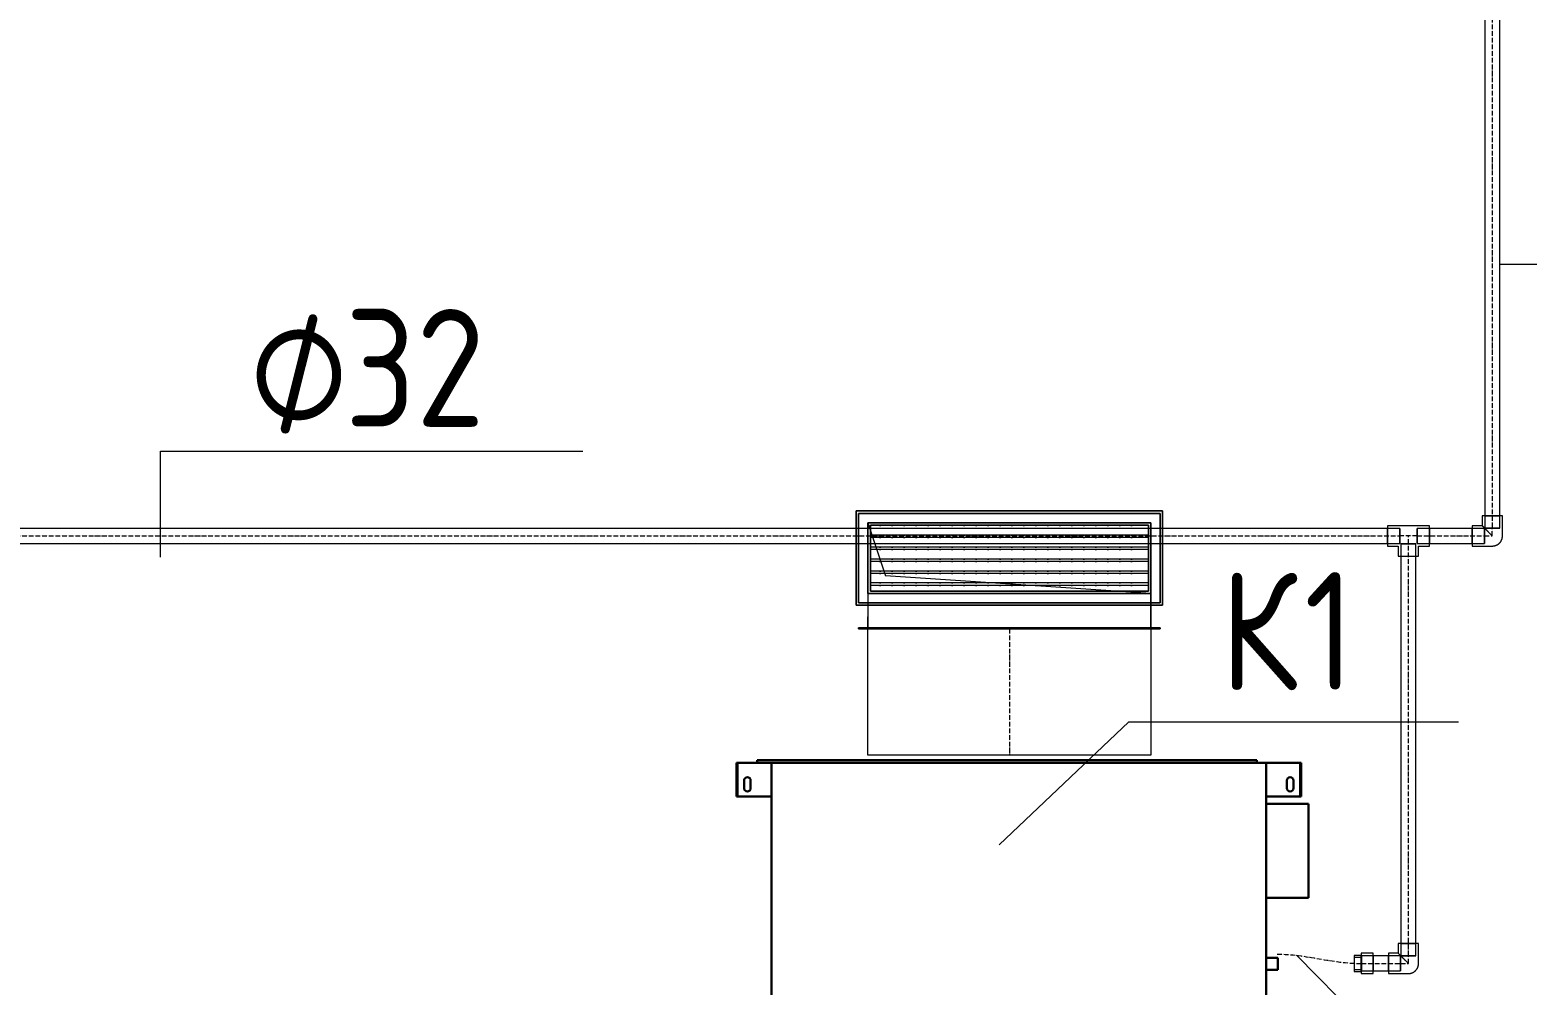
# Model space of a CAD drawing. Header units: millimetres. Extents: x -88595 to 880822, y -1054509 to -148035.
# Drawn here: x 190598 to 193776, y -244491 to -242463 of the extents above; entities that cross this region are included whole.
import ezdxf

# ---------------------------------------------------------------- set-up
doc = ezdxf.new("R2010")
doc.units = ezdxf.units.MM
doc.linetypes.add('$0$ADSK_Осевая', pattern=[14, 10, -2, 0, -2])
doc.linetypes.add('$3$ADSK_Осевая', pattern=[14, 10, -2, 0, -2])
for name, color, linetype, lineweight in [('Аннотация', 7, 'Continuous', 20), ('Воздуховоды', 7, 'Continuous', 18), ('Марки', 7, 'Continuous', 20), ('Оборудование', 7, 'Continuous', 18), ('Трубопровод', 7, 'Continuous', 18), ('Трубопроводы', 7, 'Continuous', 18)]:
    doc.layers.add(name, color=color, linetype=linetype, lineweight=lineweight)
doc.styles.add('$0$GOST Common_10', font='GOST_Common.ttf', dxfattribs={"width": 0.9, "height": 250})
doc.styles.add('$1$GOST Common', font='GOST_Common.ttf', dxfattribs={"width": 0.9, "height": 250})

# ---------------------------------------------------------------- blocks, each defined once
blk = doc.blocks.new('$0$ADSK_Канальный блок кондиционера1 - AD242MJERAB-3267365-В_Координация_1 этаж ОВ3')
at = {"layer": 'Оборудование', "color": 150, "lineweight": 30, "true_color": 0x0080ff}
for p, q in [((-599, 0), (-599, -72)), ((-597, 0), (-599, 0)), ((-597, 0), (-599, 0)), ((-599, 0), (-599, -72)), ((-597, 0), (-596, 0)), ((-597, 0), (-525, 0)), ((-597, 0), (-597, -72)), ((-525, 0), (-596, 0)), ((505, 5), (-555, 5)), ((-555, 5), (505, 5)), ((-555, 5), (-555, 0)), ((-555, 5), (-555, 0)), ((505, 0), (-555, 0)), ((-555, 0), (505, 0)), ((525, 0), (-525, 0)), ((-525, 0), (525, 0)), ((-525, 0), (-525, -697)), ((-525, 0), (-525, -697)), ((-525, -72), (-525, 0)), ((-525, 0), (-525, -72)), ((505, 0), (505, 5)), ((505, 5), (505, 0)), ((525, -697), (525, 0)), ((525, 0), (525, -697)), ((525, 0), (597, 0)), ((596, 0), (525, 0)), ((525, -72), (525, 0)), ((525, 0), (525, -72)), ((596, 0), (597, 0)), ((599, 0), (597, 0)), ((599, 0), (597, 0)), ((597, 0), (597, -72)), ((599, -72), (599, 0)), ((599, 0), (599, -72)), ((-583, -54), (-583, -38)), ((-583, -38), (-583, -54)), ((-569, -38), (-569, -54)), ((-569, -54), (-569, -38)), ((569, -38), (569, -54)), ((569, -54), (569, -38)), ((583, -54), (583, -38)), ((583, -38), (583, -54)), ((-599, -72), (-597, -72)), ((-599, -72), (-597, -72)), ((-525, -72), (-597, -72)), ((-596, -72), (-597, -72)), ((-596, -72), (-525, -72)), ((525, -72), (596, -72)), ((597, -72), (525, -72)), ((615, -87), (525, -87)), ((525, -87), (525, -287)), ((525, -287), (525, -87)), ((525, -87), (615, -87)), ((597, -72), (596, -72)), ((597, -72), (599, -72)), ((597, -72), (599, -72)), ((615, -287), (615, -87)), ((615, -87), (615, -287)), ((525, -287), (615, -287)), ((615, -287), (525, -287)), ((550, -414.5), (525, -414.5)), ((525, -414.5), (525, -439.5)), ((525, -414.5), (525, -439.5)), ((525, -439.5), (550, -439.5)), ((550, -439.5), (550, -414.5)), ((550, -439.5), (550, -414.5)), ((582, -506.25), (525, -506.25)), ((525, -506.25), (525, -515.75)), ((525, -506.25), (525, -515.75)), ((582, -515.75), (582, -506.25)), ((582, -515.75), (582, -506.25)), ((525, -515.75), (582, -515.75)), ((582, -573.06), (525, -573.06)), ((525, -573.06), (525, -588.94)), ((525, -573.06), (525, -588.94)), ((525, -588.94), (582, -588.94)), ((582, -588.94), (582, -573.06)), ((582, -588.94), (582, -573.06)), ((-599, -645), (-599, -697)), ((-597, -645), (-599, -645)), ((-597, -645), (-599, -645)), ((-599, -645), (-599, -697)), ((-597, -645), (-596, -645)), ((-597, -645), (-525, -645)), ((-597, -645), (-597, -697)), ((-525, -645), (-596, -645)), ((-583, -679), (-583, -663)), ((-583, -663), (-583, -679)), ((-569, -663), (-569, -679)), ((-569, -679), (-569, -663)), ((-525, -645), (-525, -697)), ((-525, -697), (-525, -645)), ((525, -645), (597, -645)), ((596, -645), (525, -645)), ((525, -645), (525, -697)), ((525, -697), (525, -645)), ((569, -663), (569, -679)), ((569, -679), (569, -663)), ((583, -679), (583, -663)), ((583, -663), (583, -679)), ((596, -645), (597, -645)), ((599, -645), (597, -645)), ((599, -645), (597, -645)), ((597, -645), (597, -697)), ((599, -697), (599, -645)), ((599, -645), (599, -697)), ((-599, -697), (-597, -697)), ((-599, -697), (-597, -697)), ((-525, -697), (-597, -697)), ((-596, -697), (-597, -697)), ((-596, -697), (-525, -697)), ((505, -697), (-555, -697)), ((-555, -697), (505, -697)), ((-555, -697), (-555, -720)), ((-555, -697), (-555, -720)), ((525, -697), (-525, -697)), ((-525, -697), (525, -697)), ((505, -720), (505, -697)), ((505, -697), (505, -720)), ((525, -697), (596, -697)), ((597, -697), (525, -697)), ((597, -697), (596, -697)), ((597, -697), (599, -697)), ((597, -697), (599, -697)), ((505, -720), (-555, -720)), ((-555, -720), (505, -720))]:
    blk.add_line(p, q, dxfattribs=at)
for centre, start, end in [((-576, -38), 360, 180), ((-576, -38), 360, 180), ((576, -38), 0, 180), ((576, -38), 0, 180), ((-576, -54), 180, 0), ((-576, -54), 180, 360), ((576, -54), 180, 360), ((576, -54), 180, 0), ((-576, -663), 0, 180), ((-576, -663), 0, 180), ((576, -663), 0, 180), ((576, -663), 0, 180), ((-576, -679), 180, 0), ((-576, -679), 180, 0), ((576, -679), 180, 0), ((576, -679), 180, 0)]:
    blk.add_arc(centre, 7, start, end, dxfattribs=at)
blk = doc.blocks.new('$0$ADSK_Полипропилен_Отвод - Универсальный-3258870-В_Координация_1 этаж ОВ3')
at = {"layer": 'Трубопроводы', "color": 24, "true_color": 0xa52900}
for p, q in [((-21.5, 42.5), (-21.5, 21.5)), ((21.5, 42.5), (-21.5, 42.5)), ((21.5, 42.5), (-21.5, 42.5)), ((-16, 42.5), (-16, 16.5)), ((-16, 42.5), (0, 42.5)), ((0, 42.5), (16, 42.5)), ((16, 16.5), (16, 42.5)), ((21.5, 0), (21.5, 42.5)), ((-21.5, 21.5), (-42.5, 21.5)), ((-42.5, 21.5), (-42.5, -21.5)), ((-42.5, 21.5), (-42.5, -21.5)), ((-16.5, 16), (-42.5, 16)), ((-42.5, 0), (-42.5, 16)), ((-16.5, 16), (-16.5, 0)), ((-16.5, 0), (-16.5, -16)), ((0, 16.5), (-16, 16.5)), ((16, 16.5), (0, 16.5)), ((-42.5, -16), (-42.5, 0)), ((-42.5, -16), (-16.5, -16)), ((-42.5, -21.5), (0, -21.5))]:
    blk.add_line(p, q, dxfattribs=at)
at = {"layer": 'Трубопроводы', "color": 24, "true_color": 0xa52900, "flags": 128}
blk.add_lwpolyline([(0, -21.5), (0.9, -21.5), (1.7, -21.4), (2.6, -21.3), (3.4, -21.2), (4.3, -21.1), (5.1, -20.9), (5.9, -20.7), (6.8, -20.4), (7.6, -20.1), (8.4, -19.8), (9.2, -19.5), (9.9, -19.1), (10.7, -18.7), (11.4, -18.2), (12.1, -17.7), (12.8, -17.2), (13.5, -16.7), (14.2, -16.2), (14.8, -15.6), (15.4, -15), (16, -14.4), (16.6, -13.7), (17.1, -13), (17.6, -12.3), (18.1, -11.6), (18.5, -10.9), (19, -10.1), (19.4, -9.4), (19.7, -8.6), (20, -7.8), (20.3, -7), (20.6, -6.2), (20.8, -5.3), (21, -4.5), (21.2, -3.7), (21.3, -2.8), (21.4, -1.9), (21.5, -1.1), (21.5, -0.2), (21.5, 0)], dxfattribs=at)
at = {"layer": 'Трубопроводы', "color": 24, "true_color": 0xa52900}
for points, knots in [([(0, 0), (-1.2, 1.2), (-3.6, 3.6), (-6.6, 6.6), (-8.9, 8.9), (-10.6, 10.6), (-12, 12), (-13.1, 13.1), (-13.9, 13.9), (-14.6, 14.6), (-15.4, 15.4), (-16.1, 16.1), (-16.8, 16.8), (-17.5, 17.5), (-18.1, 18.1), (-18.7, 18.7), (-19.2, 19.2), (-19.7, 19.7), (-20.3, 20.3), (-20.9, 20.9), (-21.4, 21.4), (-21.5, 21.5), (-21.5, 21.5)], [0, 0, 0, 0, 0.125, 0.25, 0.3125, 0.375, 0.4375, 0.46875, 0.5, 0.53125, 0.5625, 0.59375, 0.625, 0.65625, 0.6875, 0.71875, 0.75, 0.78125, 0.8125, 0.875, 0.9375, 1, 1, 1, 1]), ([(-21.5, 21.5), (-21.5, 21.5), (-21.4, 21.4), (-20.9, 20.9), (-20.3, 20.3), (-19.7, 19.7), (-19.2, 19.2), (-18.7, 18.7), (-18.1, 18.1), (-17.5, 17.5), (-16.8, 16.8), (-16.1, 16.1), (-15.4, 15.4), (-14.6, 14.6), (-13.9, 13.9), (-13.1, 13.1), (-12, 12), (-10.6, 10.6), (-8.9, 8.9), (-6.6, 6.6), (-3.6, 3.6), (-1.2, 1.2), (0, 0)], [0, 0, 0, 0, 0.0625, 0.125, 0.1875, 0.21875, 0.25, 0.28125, 0.3125, 0.34375, 0.375, 0.40625, 0.4375, 0.46875, 0.5, 0.53125, 0.5625, 0.625, 0.6875, 0.75, 0.875, 1, 1, 1, 1])]:
    blk.add_open_spline(points, degree=3, knots=knots, dxfattribs=at)
blk = doc.blocks.new('$0$ADSK_Решетка вентиляционная жалюзийная_Приточная2 - Решетка приточная_Однорядная-V52-В_Координация_1 этаж ОВ3')
at = {"layer": 'Воздуховоды', "lineweight": 9, "true_color": 0xffffff}
h = blk.add_hatch(dxfattribs=at)
h.set_pattern_fill('FP_25', style=0, pattern_type=2)
h.set_pattern_definition([(180, (-9704.85, 19298.393), (3e-15, 25.4), [25.4, 0, 0, 0]), (180, (-9704.85, 19303.473), (3e-15, 25.4), [25.4, 0, 0, 0])])
h.paths.add_polyline_path([(-9409.9, 19218.2), (-9409.9, 19358.2), (-9999.9, 19358.2), (-9999.9, 19218.2)])
at = {"layer": 'Воздуховоды', "color": 140, "true_color": 0x1bb3e4}
for p, q in [((-10029.9, 19188.2), (-10029.9, 19388.2)), ((-10029.9, 19388.2), (-9379.9, 19388.2)), ((-9379.9, 19388.2), (-10029.9, 19388.2)), ((-10029.9, 19388.2), (-10029.9, 19188.2)), ((-9379.9, 19388.2), (-9379.9, 19188.2)), ((-9379.9, 19188.2), (-9379.9, 19388.2)), ((-10004.9, 19213.2), (-10004.9, 19363.2)), ((-10004.9, 19363.2), (-9404.9, 19363.2)), ((-9404.9, 19363.2), (-10004.9, 19363.2)), ((-10004.9, 19363.2), (-10004.9, 19213.2)), ((-9409.9, 19358.2), (-9999.9, 19358.2)), ((-9999.9, 19358.2), (-9999.9, 19218.2)), ((-9999.9, 19218.2), (-9999.9, 19358.2)), ((-9999.9, 19358.2), (-9409.9, 19358.2)), ((-9999.9, 19218.2), (-9999.9, 19358.2)), ((-9999.9, 19358.2), (-9409.9, 19358.2)), ((-9409.9, 19358.2), (-9999.9, 19358.2)), ((-9999.9, 19358.2), (-9999.9, 19218.2)), ((-9409.9, 19218.2), (-9409.9, 19358.2)), ((-9409.9, 19358.2), (-9409.9, 19218.2)), ((-9409.9, 19358.2), (-9409.9, 19218.2)), ((-9409.9, 19218.2), (-9409.9, 19358.2)), ((-9404.9, 19363.2), (-9404.9, 19213.2)), ((-9404.9, 19213.2), (-9404.9, 19363.2)), ((-9404.9, 19213.2), (-10004.9, 19213.2)), ((-10004.9, 19213.2), (-9404.9, 19213.2)), ((-9999.9, 19218.2), (-9409.9, 19218.2)), ((-9409.9, 19218.2), (-9999.9, 19218.2)), ((-9409.9, 19218.2), (-9999.9, 19218.2)), ((-9999.9, 19218.2), (-9409.9, 19218.2)), ((-9379.9, 19188.2), (-10029.9, 19188.2)), ((-10029.9, 19188.2), (-9379.9, 19188.2))]:
    blk.add_line(p, q, dxfattribs=at)
blk = doc.blocks.new('$0$ADSK_Отвод_Прямоугольный1 - Стандарт-4055406-В_Координация_1 этаж ОВ3')
at = {"layer": 'Воздуховоды', "color": 140, "true_color": 0x1bb3e4}
for p, q in [((-5479.9, 19383.2), (-6119.9, 19383.2)), ((-6119.9, 19383.2), (-6119.9, 19193.2)), ((-6119.9, 19193.2), (-6119.9, 19383.2)), ((-6119.9, 19383.2), (-5479.9, 19383.2)), ((-5479.9, 19193.2), (-5479.9, 19383.2)), ((-5479.9, 19383.2), (-5479.9, 19193.2)), ((-5499.9, 19363.2), (-6099.9, 19363.2)), ((-6099.9, 19363.2), (-6099.9, 19163.2)), ((-6099.9, 19363.2), (-6099.9, 19213.2)), ((-6099.9, 19363.2), (-5499.9, 19363.2)), ((-6099.9, 19213.2), (-6099.9, 19363.2)), ((-6099.9, 19363.2), (-5499.9, 19363.2)), ((-5499.9, 19363.2), (-6099.9, 19363.2)), ((-6099.9, 19363.2), (-6099.9, 19213.2)), ((-5499.9, 19363.2), (-5499.9, 19163.2)), ((-5499.9, 19213.2), (-5499.9, 19363.2)), ((-5499.9, 19363.2), (-5499.9, 19213.2)), ((-5499.9, 19213.2), (-5499.9, 19363.2)), ((-6119.9, 19193.2), (-5479.9, 19193.2)), ((-5479.9, 19193.2), (-6119.9, 19193.2)), ((-6099.9, 19213.2), (-6099.9, 19163.2)), ((-5499.9, 19213.2), (-6099.9, 19213.2)), ((-5499.9, 19213.2), (-6099.9, 19213.2)), ((-6099.9, 19213.2), (-5499.9, 19213.2)), ((-5499.9, 19163.2), (-5499.9, 19213.2)), ((-6099.9, 19163.2), (-6099.9, 19138.2)), ((-6099.9, 19138.2), (-6099.9, 19163.2)), ((-5499.9, 19163.2), (-5499.9, 19138.2)), ((-5499.9, 19138.2), (-5499.9, 19163.2)), ((-5479.9, 19140.2), (-6119.9, 19140.2)), ((-6119.9, 19140.2), (-5479.9, 19140.2)), ((-6119.9, 19138.2), (-6119.9, 19140.2)), ((-6119.9, 19138.2), (-6119.9, 19140.2)), ((-5479.9, 19138.2), (-6119.9, 19138.2)), ((-6119.9, 19138.2), (-5479.9, 19138.2)), ((-5499.9, 19140.2), (-6099.9, 19140.2)), ((-6099.9, 19140.2), (-5499.9, 19140.2)), ((-6099.9, 19138.2), (-6099.9, 19140.2)), ((-6099.9, 19138.2), (-6099.9, 19140.2)), ((-5499.9, 19138.2), (-6099.9, 19138.2)), ((-6099.9, 19138.2), (-5499.9, 19138.2)), ((-5499.9, 19138.2), (-6099.9, 19138.2)), ((-6099.9, 19138.2), (-5499.9, 19138.2)), ((-5499.9, 19140.2), (-5499.9, 19138.2)), ((-5499.9, 19138.2), (-5499.9, 19140.2)), ((-5479.9, 19140.2), (-5479.9, 19138.2)), ((-5479.9, 19138.2), (-5479.9, 19140.2))]:
    blk.add_line(p, q, dxfattribs=at)
blk = doc.blocks.new('$0$ADSK_M_Оборудование1 - ADSK_Марка_15-3198495-В_Координация_1 этаж ОВ3')
at = {"layer": 'Марки'}
blk.add_line((-3.5, 0), (3.5, 0), dxfattribs=at)
blk = doc.blocks.new('$0$ADSK_M_Трубы - Диаметр_8-160846-В_Координация_1 этаж ОВ3')
at = {"layer": 'Марки'}
blk.add_line((0, 0), (8, 0), dxfattribs=at)

msp = doc.modelspace()

# ---------------------------------------------------------------- linework, layer by layer
at = {"layer": 'Аннотация'}
msp.add_line((193286, -244427.4), (194136.8, -245290.3), dxfattribs=at)
at = {"layer": 'Воздуховоды', "color": 140, "true_color": 0x1bb3e4}
for p, q in [((192976.8, -243509.5), (192376.8, -243509.5)), ((192376.8, -243509.5), (192376.8, -243659.5)), ((192376.8, -243509.5), (192414.3, -243622)), ((192976.8, -243659.5), (192976.8, -243509.5)), ((192976.8, -243659.5), (192414.3, -243622)), ((192376.8, -243659.5), (192976.8, -243659.5)), ((192976.8, -243734.5), (192376.8, -243734.5)), ((192376.8, -244002.5), (192376.8, -243734.5)), ((192976.8, -243734.5), (192976.8, -244002.5)), ((192976.8, -244002.5), (192376.8, -244002.5))]:
    msp.add_line(p, q, dxfattribs=at)
at = {"layer": 'Воздуховоды', "color": 140, "linetype": '$0$ADSK_Осевая', "true_color": 0x1bb3e4}
msp.add_line((192676.8, -243734.5), (192676.8, -244002.5), dxfattribs=at)
at = {"layer": 'Марки'}
for p, q in [((193716, -242960.9), (193866, -242960.9)), ((190875.5, -243357.5), (190971.9, -243357.5)), ((190875.5, -243582.6), (190875.5, -243357.5)), ((192655.4, -244192.9), (192930.3, -243932.1))]:
    msp.add_line(p, q, dxfattribs=at)
at = {"layer": 'Трубопровод', "color": 24, "true_color": 0xa52900}
for p, q in [((193685.8, -241563.5), (193685.8, -243520.9)), ((193717.8, -243520.9), (193717.8, -241563.5)), ((193505.2, -243521.4), (187761.9, -243521.4)), ((193505.2, -243553.4), (193505.2, -243521.4)), ((193685.3, -243521.4), (193542.2, -243521.4)), ((193542.2, -243521.4), (193542.2, -243553.4)), ((193685.3, -243553.4), (193685.3, -243521.4)), ((193685.8, -243520.9), (193717.8, -243520.9)), ((187761.9, -243553.4), (193505.2, -243553.4)), ((193507.7, -243554.4), (193507.7, -244428.5)), ((193539.7, -243554.4), (193507.7, -243554.4)), ((193539.7, -244428.5), (193539.7, -243554.4)), ((193542.2, -243553.4), (193685.3, -243553.4)), ((193507.2, -244429), (193424.2, -244429)), ((193424.2, -244429), (193424.2, -244461)), ((193507.2, -244461), (193507.2, -244429)), ((193507.7, -244428.5), (193539.7, -244428.5)), ((193424.2, -244461), (193507.2, -244461))]:
    msp.add_line(p, q, dxfattribs=at)
at = {"layer": 'Трубопровод', "color": 24, "linetype": '$0$ADSK_Осевая', "true_color": 0xa52900}
for p, q in [((193701.8, -241563.5), (193701.8, -243520.9)), ((193701.8, -241563.5), (193701.8, -243520.9)), ((187761.9, -243537.4), (193505.2, -243537.4)), ((187761.9, -243537.4), (193505.2, -243537.4)), ((193523.7, -244428.5), (193523.7, -243554.4)), ((193523.7, -244428.5), (193523.7, -243554.4)), ((193542.2, -243537.4), (193685.3, -243537.4)), ((193542.2, -243537.4), (193685.3, -243537.4)), ((193424.2, -244445), (193507.2, -244445)), ((193424.2, -244445), (193507.2, -244445))]:
    msp.add_line(p, q, dxfattribs=at)
at = {"layer": 'Трубопроводы', "color": 24, "true_color": 0xa52900}
for p, q in [((193505.2, -243515.9), (193479.2, -243515.9)), ((193479.2, -243515.9), (193479.2, -243558.9)), ((193479.2, -243515.9), (193479.2, -243558.9)), ((193505.2, -243521.4), (193479.2, -243521.4)), ((193479.2, -243553.4), (193479.2, -243521.4)), ((193479.2, -243553.4), (193479.2, -243521.4)), ((193542.2, -243515.9), (193505.2, -243515.9)), ((193505.2, -243521.4), (193505.2, -243549.1)), ((193505.2, -243521.4), (193505.2, -243549.1)), ((193568.2, -243515.9), (193542.2, -243515.9)), ((193568.2, -243521.4), (193542.2, -243521.4)), ((193542.2, -243553.4), (193542.2, -243521.4)), ((193542.2, -243553.4), (193542.2, -243521.4)), ((193568.2, -243558.9), (193568.2, -243515.9)), ((193568.2, -243558.9), (193568.2, -243515.9)), ((193568.2, -243521.4), (193568.2, -243553.4)), ((193568.2, -243521.4), (193568.2, -243553.4)), ((193479.2, -243553.4), (193502.2, -243553.4)), ((193479.2, -243558.9), (193502.2, -243558.9)), ((193502.2, -243553.4), (193505.2, -243553.4)), ((193502.2, -243558.9), (193502.2, -243580.4)), ((193505.2, -243549.1), (193505.2, -243553.4)), ((193505.2, -243549.1), (193505.2, -243553.4)), ((193507.7, -243554.4), (193507.7, -243580.4)), ((193507.7, -243554.4), (193523.7, -243554.4)), ((193523.7, -243554.4), (193539.7, -243554.4)), ((193539.7, -243580.4), (193539.7, -243554.4)), ((193542.2, -243553.4), (193568.2, -243553.4)), ((193545.2, -243558.9), (193568.2, -243558.9)), ((193545.2, -243580.4), (193545.2, -243558.9)), ((193502.2, -243580.4), (193545.2, -243580.4)), ((193502.2, -243580.4), (193545.2, -243580.4)), ((193507.7, -243580.4), (193523.7, -243580.4)), ((193507.7, -243580.4), (193523.7, -243580.4)), ((193523.7, -243580.4), (193539.7, -243580.4)), ((193523.7, -243580.4), (193539.7, -243580.4)), ((193448.7, -244423.5), (193423.7, -244423.5)), ((193423.7, -244423.5), (193423.7, -244466.5)), ((193423.7, -244423.5), (193423.7, -244466.5)), ((193448.7, -244466.5), (193448.7, -244423.5)), ((193448.7, -244466.5), (193448.7, -244423.5)), ((193423.7, -244428), (193408.7, -244428)), ((193408.7, -244428), (193408.7, -244462)), ((193408.7, -244428), (193408.7, -244462)), ((193423.2, -244432.5), (193408.7, -244432.5)), ((193408.7, -244432.5), (193408.7, -244457.5)), ((193408.7, -244432.5), (193408.7, -244457.5)), ((193408.7, -244457.5), (193423.2, -244457.5)), ((193423.2, -244432.5), (193423.2, -244457.5)), ((193423.2, -244432.5), (193423.2, -244457.5)), ((193423.7, -244462), (193423.7, -244428)), ((193423.7, -244462), (193423.7, -244428)), ((193448.7, -244429), (193424.2, -244429)), ((193424.2, -244461), (193424.2, -244429)), ((193424.2, -244461), (193424.2, -244429)), ((193448.7, -244429), (193448.7, -244461)), ((193448.7, -244429), (193448.7, -244461)), ((193408.7, -244462), (193423.7, -244462)), ((193423.7, -244466.5), (193448.7, -244466.5)), ((193424.2, -244461), (193448.7, -244461))]:
    msp.add_line(p, q, dxfattribs=at)
at = {"layer": 'Трубопроводы', "color": 24, "linetype": '$0$ADSK_Осевая', "true_color": 0xa52900}
for p, q in [((193701.8, -243537.4), (193701.8, -243520.9)), ((193542.2, -243537.4), (193505.2, -243537.4)), ((193523.7, -243554.4), (193523.7, -243537.4)), ((193685.3, -243537.4), (193701.8, -243537.4)), ((193507.2, -244445), (193523.7, -244445)), ((193523.7, -244445), (193523.7, -244428.5))]:
    msp.add_line(p, q, dxfattribs=at)
at = {"layer": 'Трубопроводы', "color": 24, "linetype": '$3$ADSK_Осевая', "true_color": 0xa52900}
msp.add_open_spline([(193245.4, -244425.2), (193306.5, -244425.2), (193362.1, -244445), (193423.2, -244445)], degree=3, dxfattribs=at)

# ---------------------------------------------------------------- block references
at = {"layer": 'Воздуховоды', "color": 140, "true_color": 0x1bb3e4}
for name, p in [('$0$ADSK_Решетка вентиляционная жалюзийная_Приточная2 - Решетка приточная_Однорядная-V52-В_Координация_1 этаж ОВ3', (202381.7, -262872.7)), ('$0$ADSK_Отвод_Прямоугольный1 - Стандарт-4055406-В_Координация_1 этаж ОВ3', (198476.7, -262872.7))]:
    msp.add_blockref(name, p, dxfattribs=at)
at = {"layer": 'Марки', "xscale": 99.99999999999993, "yscale": 99.99999999999993, "zscale": 99.99999999999993}
for name, p in [('$0$ADSK_M_Трубы - Диаметр_8-160846-В_Координация_1 этаж ОВ3', (190971.9, -243357.5)), ('$0$ADSK_M_Оборудование1 - ADSK_Марка_15-3198495-В_Координация_1 этаж ОВ3', (193280.3, -243932.1))]:
    msp.add_blockref(name, p, dxfattribs=at)
at = {"layer": 'Оборудование', "color": 150, "lineweight": 30, "true_color": 0x0080ff}
msp.add_blockref('$0$ADSK_Канальный блок кондиционера1 - AD242MJERAB-3267365-В_Координация_1 этаж ОВ3', (192696.8, -244018.8), dxfattribs=at)
at = {"layer": 'Трубопроводы', "color": 24, "true_color": 0xa52900}
for p in [(193701.8, -243537.4), (193523.7, -244445)]:
    msp.add_blockref('$0$ADSK_Полипропилен_Отвод - Универсальный-3258870-В_Координация_1 этаж ОВ3', p, dxfattribs=at)

# ---------------------------------------------------------------- texts
at = {"layer": 'Марки', "lineweight": 9, "char_height": 250, "attachment_point": 1}
for s, insert, width, style in [('32', (191266.5, -243055.9), 389.62, '$1$GOST Common'), ('\\fGOST Common|b0|i0|c254|p34|;\\W.9;⌀', (191064.1, -243055.9), 245.316, '$0$GOST Common_10'), ('\\fGOST Common|b0|i0|c204|p34|;\\W.9;К', (193123.9, -243614.3), 216.456, '$1$GOST Common'), ('\\fGOST Common|b0|i0|c204|p34|;\\W.9;1', (193302.5, -243614.3), 137.089, '$1$GOST Common')]:
    msp.add_mtext(s, dxfattribs=dict(at, insert=insert, width=width, style=style))

doc.saveas('drawing.dxf')
